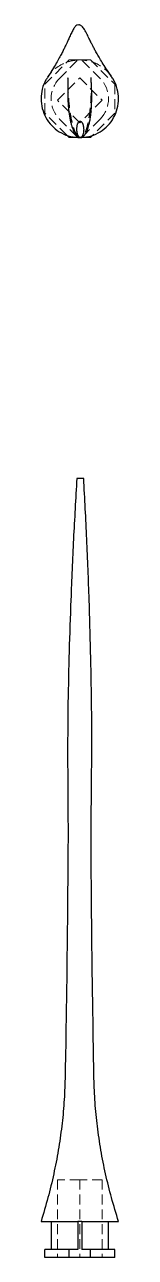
# Model space of a CAD drawing. Header units: millimetres. Extents: x 78 to 230, y 7 to 165.
# Drawn here: x 78 to 88, y 7 to 165.2 of the extents above.
import ezdxf

# ---------------------------------------------------------------- set-up
doc = ezdxf.new("R2010")
doc.units = ezdxf.units.MM
doc.linetypes.add('HIDDEN', pattern=[1.905, 1.27, -0.635])

msp = doc.modelspace()

# ---------------------------------------------------------------- linework, layer by layer
at = {"color": 7, "linetype": 'Continuous', "lineweight": 25}
for p, q in [((82.77, 165.23), (82.86, 165.25)), ((82.86, 165.25), (82.95, 165.23)), ((81.63, 150.75), (81.32, 151.07)), ((82.76, 150.75), (81.63, 150.75)), ((82.76, 150.75), (82.75, 150.76)), ((83, 150.75), (82.76, 150.75)), ((83.24, 150.75), (83, 150.75)), ((83.25, 150.76), (83.24, 150.75)), ((84.37, 150.75), (83.24, 150.75)), ((84.68, 151.07), (84.37, 150.75)), ((79.31, 11.61), (79.31, 8)), ((82.76, 11.61), (82.75, 11.61)), ((82.76, 11.61), (82.76, 8)), ((83, 11.61), (82.76, 11.61)), ((83.24, 11.61), (83, 11.61)), ((83.24, 11.61), (83.24, 8)), ((83.25, 11.61), (83.24, 11.61)), ((86.69, 8), (86.69, 11.61)), ((78.51, 7), (78.51, 8)), ((81.63, 8), (78.51, 8)), ((81.63, 7), (81.63, 8)), ((82.76, 8), (81.63, 8)), ((84.37, 8), (83.24, 8)), ((84.37, 7), (84.37, 8)), ((87.49, 8), (84.37, 8)), ((87.49, 7), (87.49, 8)), ((81.63, 7), (78.51, 7)), ((84.37, 7), (81.63, 7)), ((87.49, 7), (84.37, 7))]:
    msp.add_line(p, q, dxfattribs=at)
at = {"color": 7, "linetype": 'HIDDEN', "lineweight": 18}
for p, q in [((78.51, 157.59), (81.63, 160.72)), ((80.39, 158.35), (82.75, 160.71)), ((81.63, 160.72), (82.76, 160.72)), ((82.75, 160.71), (82.76, 160.72)), ((83, 160.72), (82.76, 160.72)), ((83.24, 160.72), (83, 160.72)), ((83.24, 160.72), (83.25, 160.71)), ((83.24, 160.72), (84.37, 160.72)), ((85.61, 158.35), (83.25, 160.71)), ((84.37, 160.72), (87.49, 157.59)), ((80.13, 155.54), (83, 158.41)), ((83, 158.41), (85.87, 155.54)), ((78.51, 153.88), (78.51, 157.59)), ((87.49, 157.59), (87.49, 153.88)), ((83, 152.66), (80.13, 155.54)), ((85.87, 155.54), (83, 152.66)), ((81.32, 151.07), (78.51, 153.88)), ((87.49, 153.88), (84.68, 151.07)), ((80.39, 153.12), (82.75, 150.76)), ((85.61, 153.12), (83.69, 151.2)), ((83.31, 150.82), (83.25, 150.76)), ((83, 16.97), (80.13, 16.97)), ((80.13, 16.97), (80.13, 7)), ((85.87, 16.97), (83, 16.97)), ((83, 16.97), (83, 7)), ((85.87, 16.97), (85.87, 7))]:
    msp.add_line(p, q, dxfattribs=at)
for start, end in [(135, 225), (315, 45)]:
    msp.add_arc((83, 155.73), 3.69, start, end, dxfattribs=at)
at = {"color": 7, "linetype": 'Continuous', "lineweight": 25}
for points, knots in [([(82.77, 165.24), (82.68, 165.2), (82.49, 165.12), (82.22, 164.75), (81.96, 164.26), (81.69, 163.7), (81.47, 163.19), (81.28, 162.79), (81.13, 162.46), (80.92, 162.05), (80.67, 161.55), (80.36, 160.97), (79.97, 160.28), (79.47, 159.45), (79.07, 158.83), (78.86, 158.51)], [0, 0, 0, 0, 0.074752, 0.150914, 0.22898, 0.306385, 0.37576, 0.435754, 0.490377, 0.557359, 0.628249, 0.703931, 0.790181, 0.888694, 1, 1, 1, 1]), ([(87.06, 158.63), (86.83, 158.95), (86.41, 159.55), (85.89, 160.36), (85.48, 161.05), (85.15, 161.62), (84.89, 162.11), (84.66, 162.53), (84.48, 162.89), (84.23, 163.4), (83.93, 164.02), (83.6, 164.63), (83.28, 165.09), (83.06, 165.19), (82.95, 165.24)], [0, 0, 0, 0, 0.11131, 0.209828, 0.296082, 0.371767, 0.44266, 0.509645, 0.573599, 0.646386, 0.731554, 0.823309, 0.912693, 1, 1, 1, 1]), ([(78.9, 158.5), (78.81, 158.39), (78.46, 157.94), (78.14, 156.99), (77.96, 155.74), (78.13, 154.47), (78.6, 153.29), (79.35, 152.26), (80.34, 151.46), (81.5, 150.91), (82.34, 150.81), (82.75, 150.76)], [0, 0, 0, 0, 0.041051, 0.160919, 0.280788, 0.400657, 0.520525, 0.640394, 0.760263, 0.880131, 1, 1, 1, 1]), ([(81.48, 158.4), (81.48, 158.4), (81.48, 158.43), (81.47, 158.3), (81.47, 158.12), (81.46, 157.9), (81.45, 157.65), (81.44, 157.42), (81.44, 157.22), (81.44, 157.04), (81.44, 156.77), (81.44, 156.42), (81.45, 155.98), (81.47, 155.47), (81.51, 154.87), (81.56, 154.27), (81.64, 153.72), (81.72, 153.21), (81.82, 152.74), (81.89, 152.48), (81.93, 152.35)], [0, 0, 0, 0, 0.013072, 0.090699, 0.170091, 0.264247, 0.345003, 0.412354, 0.454101, 0.489107, 0.524203, 0.561649, 0.601942, 0.645328, 0.691804, 0.742258, 0.797731, 0.858824, 0.926084, 1, 1, 1, 1]), ([(83.25, 150.76), (83.66, 150.81), (84.5, 150.91), (85.66, 151.46), (86.65, 152.26), (87.4, 153.29), (87.87, 154.47), (88.04, 155.74), (87.87, 156.99), (87.51, 157.99), (87.13, 158.47), (87.01, 158.62)], [0, 0, 0, 0, 0.118203, 0.236406, 0.35461, 0.472813, 0.591016, 0.709219, 0.827423, 0.945626, 1, 1, 1, 1]), ([(84.17, 152.38), (84.21, 152.54), (84.29, 152.85), (84.38, 153.44), (84.46, 154.09), (84.51, 154.79), (84.54, 155.53), (84.55, 156.23), (84.53, 156.8), (84.52, 157.18), (84.51, 157.41), (84.5, 157.65), (84.48, 157.86), (84.47, 158.04), (84.46, 158.2), (84.45, 158.34), (84.44, 158.44), (84.44, 158.41), (84.44, 158.41)], [0, 0, 0, 0, 0.090338, 0.171209, 0.24349, 0.308156, 0.366631, 0.420118, 0.491067, 0.538232, 0.589846, 0.654461, 0.732157, 0.791231, 0.856119, 0.926749, 0.9935, 1, 1, 1, 1]), ([(81.92, 152.36), (82, 152.14), (82.14, 151.69), (82.39, 151.23), (82.61, 150.96), (82.8, 150.82), (82.94, 150.77), (83.01, 150.76), (83.03, 150.76), (83.03, 150.76)], [0, 0, 0, 0, 0.151865, 0.298976, 0.442538, 0.5842, 0.771982, 0.959355, 1, 1, 1, 1]), ([(83.12, 150.76), (83.12, 150.76), (83.14, 150.76), (83.2, 150.77), (83.34, 150.82), (83.53, 150.97), (83.75, 151.25), (83.98, 151.72), (84.11, 152.17), (84.18, 152.4)], [0, 0, 0, 0, 0.040645, 0.228018, 0.4158, 0.557462, 0.701024, 0.848135, 1, 1, 1, 1]), ([(82.62, 107), (82.47, 104.4), (82.16, 99.22), (81.95, 94.01), (81.85, 91.41)], [0, 0, 0, 0, 0.500478, 1, 1, 1, 1]), ([(83.07, 107), (83.04, 107), (82.98, 107), (82.9, 107), (82.82, 107), (82.73, 107), (82.65, 107), (82.61, 107), (82.62, 107), (82.62, 107)], [0, 0, 0, 0, 0.070161, 0.151301, 0.249553, 0.366447, 0.648577, 0.970215, 1, 1, 1, 1]), ([(83.5, 107), (83.49, 107), (83.48, 107), (83.41, 107), (83.32, 107), (83.25, 107), (83.17, 107), (83.1, 107), (83.07, 107)], [0, 0, 0, 0, 0.317345, 0.614299, 0.737334, 0.840749, 0.926153, 1, 1, 1, 1]), ([(84.21, 91.41), (84.11, 94.01), (83.92, 99.22), (83.64, 104.4), (83.5, 107)], [0, 0, 0, 0, 0.499522, 1, 1, 1, 1]), ([(81.85, 91.41), (81.77, 89.21), (81.61, 84.79), (81.52, 80.37), (81.48, 78.17)], [0, 0, 0, 0, 0.500295, 1, 1, 1, 1]), ([(84.52, 78.17), (84.48, 80.37), (84.41, 84.79), (84.27, 89.21), (84.21, 91.41)], [0, 0, 0, 0, 0.4997039, 1, 1, 1, 1]), ([(81.48, 78.17), (81.46, 76.38), (81.42, 72.82), (81.45, 68.07), (81.48, 63.91), (81.49, 60.35), (81.47, 57.96), (81.46, 56.77)], [0, 0, 0, 0, 0.250599, 0.501306, 0.668043, 0.834254, 1, 1, 1, 1]), ([(84.47, 56.77), (84.46, 57.96), (84.45, 60.34), (84.47, 63.91), (84.51, 68.07), (84.56, 72.82), (84.53, 76.38), (84.52, 78.17)], [0, 0, 0, 0, 0.165983, 0.332274, 0.49896, 0.749487, 1, 1, 1, 1]), ([(81.46, 56.77), (81.42, 52.3), (81.34, 43.36), (81.19, 34.41), (81.11, 29.94)], [0, 0, 0, 0, 0.499767, 1, 1, 1, 1]), ([(84.82, 29.94), (84.75, 34.41), (84.59, 43.36), (84.51, 52.3), (84.47, 56.77)], [0, 0, 0, 0, 0.500216, 1, 1, 1, 1]), ([(81.11, 29.94), (81.07, 28.92), (81, 26.87), (80.7, 23.81), (80.26, 20.75), (79.66, 17.69), (78.93, 14.63), (78.32, 12.63), (78.02, 11.61)], [0, 0, 0, 0, 0.162531, 0.325895, 0.490731, 0.65765, 0.827227, 1, 1, 1, 1]), ([(87.98, 11.61), (87.67, 12.63), (87.05, 14.63), (86.3, 17.69), (85.69, 20.75), (85.24, 23.81), (84.94, 26.87), (84.86, 28.92), (84.82, 29.94)], [0, 0, 0, 0, 0.172458, 0.341779, 0.508568, 0.673447, 0.837047, 1, 1, 1, 1]), ([(78.02, 11.61), (78.05, 11.61), (78.11, 11.61), (78.6, 11.61), (79.35, 11.61), (80.34, 11.61), (81.5, 11.61), (82.34, 11.61), (82.75, 11.61)], [0, 0, 0, 0, 0.166566, 0.333252, 0.499939, 0.666626, 0.833313, 1, 1, 1, 1]), ([(83.25, 11.61), (83.66, 11.61), (84.5, 11.61), (85.66, 11.61), (86.65, 11.61), (87.41, 11.61), (87.85, 11.61), (88.04, 11.61), (87.98, 11.61), (87.98, 11.61)], [0, 0, 0, 0, 0.166649, 0.333297, 0.499946, 0.666595, 0.833244, 0.999892, 1, 1, 1, 1])]:
    msp.add_open_spline(points, degree=3, knots=knots, dxfattribs=at)
at = {"color": 7, "linetype": 'HIDDEN', "lineweight": 18}
for points, knots in [([(82.75, 160.71), (82.34, 160.66), (81.5, 160.56), (80.35, 160), (79.44, 159.31), (79.05, 158.73), (78.9, 158.5)], [0, 0, 0, 0, 0.273408, 0.546816, 0.820224, 1, 1, 1, 1]), ([(87.01, 158.62), (86.88, 158.81), (86.52, 159.35), (85.65, 160), (84.5, 160.56), (83.66, 160.66), (83.25, 160.71)], [0, 0, 0, 0, 0.152541, 0.435027, 0.717514, 1, 1, 1, 1]), ([(82.74, 150.93), (82.68, 151), (82.57, 151.13), (82.39, 151.49), (82.2, 151.98), (82.03, 152.62), (81.86, 153.38), (81.73, 154.25), (81.62, 155.14), (81.56, 155.98), (81.51, 156.71), (81.5, 157.25), (81.49, 157.62), (81.48, 157.93), (81.48, 158.23), (81.48, 158.32), (81.48, 158.36)], [0, 0, 0, 0, 0.100723, 0.190465, 0.272328, 0.350458, 0.429535, 0.513837, 0.600313, 0.680046, 0.750651, 0.811012, 0.837828, 0.864934, 0.925119, 1, 1, 1, 1]), ([(84.44, 158.37), (84.44, 158.33), (84.45, 158.24), (84.45, 157.95), (84.46, 157.53), (84.46, 156.95), (84.45, 156.27), (84.41, 155.46), (84.34, 154.51), (84.22, 153.49), (84.03, 152.46), (83.81, 151.69), (83.6, 151.19), (83.47, 151.02), (83.41, 150.94)], [0, 0, 0, 0, 0.07184, 0.133138, 0.188441, 0.24349, 0.311374, 0.398597, 0.503334, 0.621894, 0.748535, 0.876201, 0.938679, 1, 1, 1, 1]), ([(83, 150.77), (82.97, 150.77), (82.89, 150.79), (82.8, 150.85), (82.75, 150.92), (82.74, 150.94)], [0, 0, 0, 0, 0.2305768, 0.783066, 1, 1, 1, 1]), ([(83.4, 150.94), (83.39, 150.92), (83.34, 150.86), (83.26, 150.79), (83.17, 150.78), (83.15, 150.77)], [0, 0, 0, 0, 0.17435, 0.756884, 1, 1, 1, 1])]:
    msp.add_open_spline(points, degree=3, knots=knots, dxfattribs=at)
for points in [[(82.93, 160.72), (82.87, 160.72), (82.81, 160.71), (82.75, 160.71)], [(83, 160.72), (82.98, 160.72), (82.95, 160.72), (82.93, 160.72)], [(83.25, 160.71), (83.16, 160.72), (83.08, 160.72), (83, 160.72)]]:
    msp.add_open_spline(points, degree=3, dxfattribs=at)
at = {"color": 7, "linetype": 'Continuous', "lineweight": 25}
for points in [[(83.07, 150.75), (83.06, 150.75), (83.03, 150.76), (82.98, 150.77), (82.94, 150.8), (82.89, 150.84), (82.85, 150.89), (82.81, 150.95), (82.78, 151.02), (82.74, 151.09), (82.71, 151.18), (82.69, 151.27), (82.66, 151.37), (82.65, 151.47), (82.63, 151.58), (82.62, 151.69), (82.62, 151.8), (82.62, 151.91), (82.63, 152.01), (82.64, 152.12), (82.65, 152.22), (82.67, 152.32), (82.69, 152.41), (82.72, 152.5), (82.75, 152.58), (82.79, 152.65), (82.83, 152.71), (82.87, 152.76), (82.91, 152.8), (82.95, 152.83), (83, 152.85), (83.03, 152.85), (83.04, 152.85)], [(83.04, 152.85), (83.06, 152.85), (83.09, 152.85), (83.13, 152.83), (83.18, 152.8), (83.22, 152.76), (83.26, 152.72), (83.3, 152.66), (83.34, 152.59), (83.37, 152.51), (83.4, 152.43), (83.43, 152.33), (83.45, 152.24), (83.47, 152.13), (83.49, 152.03), (83.49, 151.92), (83.5, 151.81), (83.5, 151.7), (83.49, 151.59), (83.48, 151.48), (83.47, 151.38), (83.45, 151.28), (83.42, 151.19), (83.4, 151.1), (83.36, 151.03), (83.33, 150.96), (83.29, 150.9), (83.25, 150.84), (83.21, 150.8), (83.17, 150.78), (83.12, 150.76), (83.09, 150.75), (83.07, 150.75)], [(82.75, 150.76), (82.84, 150.75), (82.92, 150.75), (83, 150.75)], [(83.07, 150.75), (83.13, 150.75), (83.19, 150.76), (83.25, 150.76)]]:
    msp.add_open_spline(points, degree=3, dxfattribs=at)

doc.saveas('drawing.dxf')
